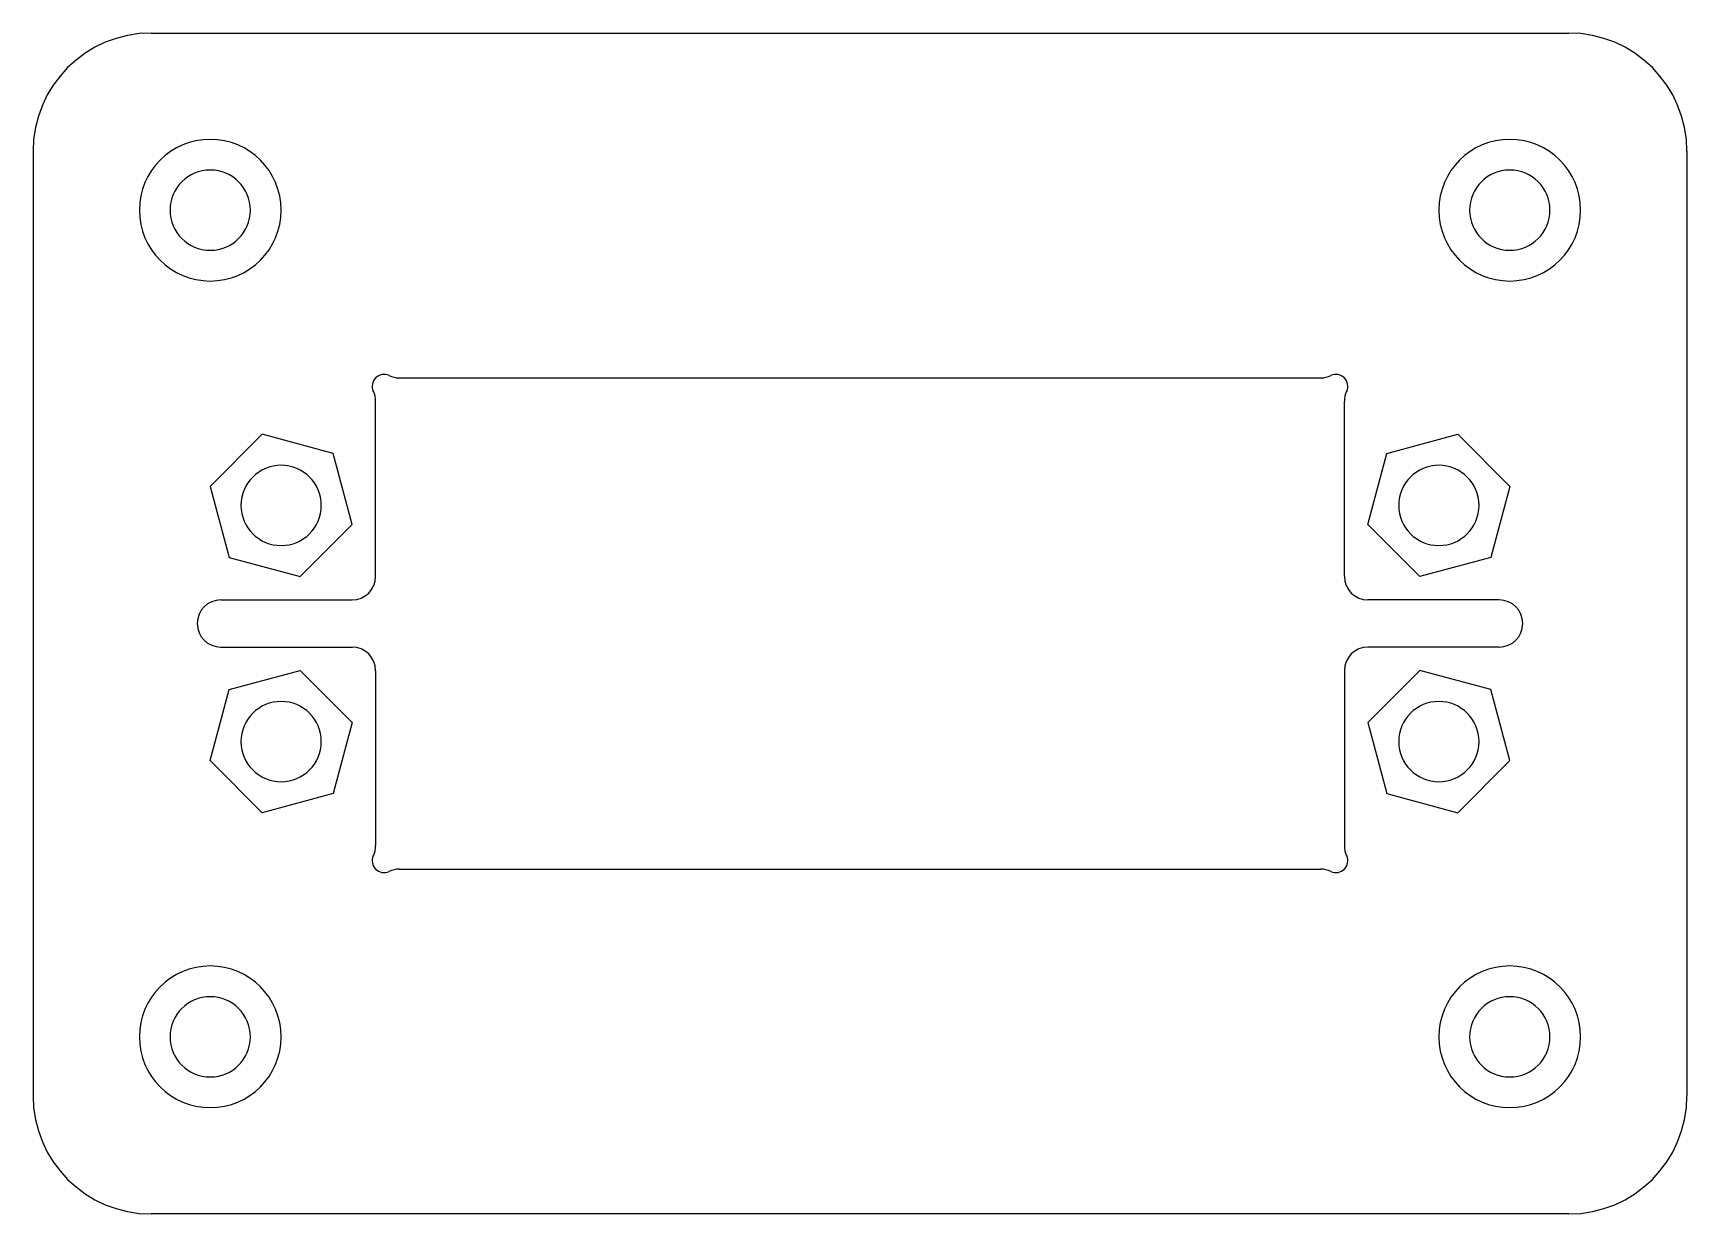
# Model space of a CAD drawing. Header units: inches. Extents: x -1.38 to 1.38, y -0.98 to 0.98.
import ezdxf

# ---------------------------------------------------------------- set-up
doc = ezdxf.new("R2010")
doc.units = ezdxf.units.IN
doc.layers.add('2', color=7, linetype='CONTINUOUS')
doc.layers.add('4', color=7, linetype='CONTINUOUS')

msp = doc.modelspace()

# ---------------------------------------------------------------- linework, layer by layer
at = {"layer": '2', "color": 2, "linetype": 'CONTINUOUS'}
for p, q in [((-0.9963, 0.3154), (-1.0831, 0.2286)), ((-0.8778, 0.2836), (-0.9963, 0.3154)), ((0.8778, 0.2836), (0.9963, 0.3154)), ((0.9963, 0.3154), (1.0831, 0.2286)), ((-0.846, 0.1651), (-0.8778, 0.2836)), ((0.846, 0.1651), (0.8778, 0.2836)), ((-1.0831, 0.2286), (-1.0514, 0.1101)), ((1.0831, 0.2286), (1.0514, 0.1101)), ((-0.9328, 0.0783), (-0.846, 0.1651)), ((0.9328, 0.0783), (0.846, 0.1651)), ((-1.0514, 0.1101), (-0.9328, 0.0783)), ((1.0514, 0.1101), (0.9328, 0.0783)), ((-1.0514, -0.1101), (-0.9328, -0.0783)), ((-0.9328, -0.0783), (-0.846, -0.1651)), ((0.9328, -0.0783), (0.846, -0.1651)), ((1.0514, -0.1101), (0.9328, -0.0783)), ((-1.0831, -0.2286), (-1.0514, -0.1101)), ((1.0831, -0.2286), (1.0514, -0.1101)), ((-0.846, -0.1651), (-0.8778, -0.2836)), ((0.846, -0.1651), (0.8778, -0.2836)), ((-0.9963, -0.3154), (-1.0831, -0.2286)), ((0.9963, -0.3154), (1.0831, -0.2286)), ((-0.8778, -0.2836), (-0.9963, -0.3154)), ((0.8778, -0.2836), (0.9963, -0.3154))]:
    msp.add_line(p, q, dxfattribs=at)
for centre, start, end in [((-1.0827, 0.689), 360, 180), ((1.0827, 0.689), 360, 180), ((-1.0827, 0.689), 180, 360), ((1.0827, 0.689), 180, 360), ((-1.0827, -0.689), 360, 180), ((1.0827, -0.689), 360, 180), ((-1.0827, -0.689), 180, 360), ((1.0827, -0.689), 180, 360)]:
    msp.add_arc(centre, 0.1181, start, end, dxfattribs=at)
at = {"layer": '4', "color": 4, "linetype": 'CONTINUOUS'}
for p, q in [((-1.1811, 0.9843), (1.1811, 0.9843)), ((-1.378, 0.7874), (-1.378, -0.7874)), ((1.378, 0.7874), (1.378, -0.7874)), ((-0.7677, 0.4094), (0.7677, 0.4094)), ((-0.8071, 0.0787), (-0.8071, 0.3701)), ((0.8071, 0.0787), (0.8071, 0.3701)), ((-1.065, 0.0394), (-0.8465, 0.0394)), ((1.065, 0.0394), (0.8465, 0.0394)), ((-1.065, -0.0394), (-0.8465, -0.0394)), ((1.065, -0.0394), (0.8465, -0.0394)), ((-0.8071, -0.0787), (-0.8071, -0.3701)), ((0.8071, -0.0787), (0.8071, -0.3701)), ((-0.7677, -0.4094), (0.7677, -0.4094)), ((1.1811, -0.9843), (-1.1811, -0.9843))]:
    msp.add_line(p, q, dxfattribs=at)
for centre, radius, start, end in [((-1.1811, 0.7874), 0.1969, 90, 180), ((1.1811, 0.7874), 0.1969, 360, 90), ((-1.0827, 0.689), 0.0669, 360, 180), ((1.0827, 0.689), 0.0669, 360, 180), ((-1.0827, 0.689), 0.0669, 180, 360), ((1.0827, 0.689), 0.0669, 180, 360), ((-0.7932, 0.3955), 0.0197, 64.4712, 205.5288), ((0.7932, 0.3955), 0.0197, 334.4712, 115.5288), ((-0.8465, 0.3701), 0.0394, 360, 25.5288), ((-0.7677, 0.4488), 0.0394, 244.4712, 270), ((0.7677, 0.4488), 0.0394, 270, 295.5288), ((0.8465, 0.3701), 0.0394, 154.4712, 180), ((-0.9646, 0.1969), 0.0669, 360, 180), ((0.9646, 0.1969), 0.0669, 360, 180), ((-0.9646, 0.1969), 0.0669, 180, 360), ((0.9646, 0.1969), 0.0669, 180, 360), ((-0.8465, 0.0787), 0.0394, 270, 360), ((0.8465, 0.0787), 0.0394, 180, 270), ((-1.065, 0), 0.0394, 90, 270), ((1.065, 0), 0.0394, 270, 90), ((-0.8465, -0.0787), 0.0394, 360, 90), ((0.8465, -0.0787), 0.0394, 90, 180), ((-0.9646, -0.1969), 0.0669, 360, 180), ((0.9646, -0.1969), 0.0669, 360, 180), ((-0.9646, -0.1969), 0.0669, 180, 360), ((0.9646, -0.1969), 0.0669, 180, 360), ((-0.8465, -0.3701), 0.0394, 334.4712, 360), ((0.8465, -0.3701), 0.0394, 180, 205.5288), ((-0.7932, -0.3955), 0.0197, 154.4712, 295.5288), ((-0.7677, -0.4488), 0.0394, 90, 115.5288), ((0.7677, -0.4488), 0.0394, 64.4712, 90), ((0.7932, -0.3955), 0.0197, 244.4712, 25.5288), ((-1.0827, -0.689), 0.0669, 360, 180), ((1.0827, -0.689), 0.0669, 360, 180), ((-1.0827, -0.689), 0.0669, 180, 360), ((1.0827, -0.689), 0.0669, 180, 360), ((-1.1811, -0.7874), 0.1969, 180, 270), ((1.1811, -0.7874), 0.1969, 270, 360)]:
    msp.add_arc(centre, radius, start, end, dxfattribs=at)

doc.saveas('drawing.dxf')
